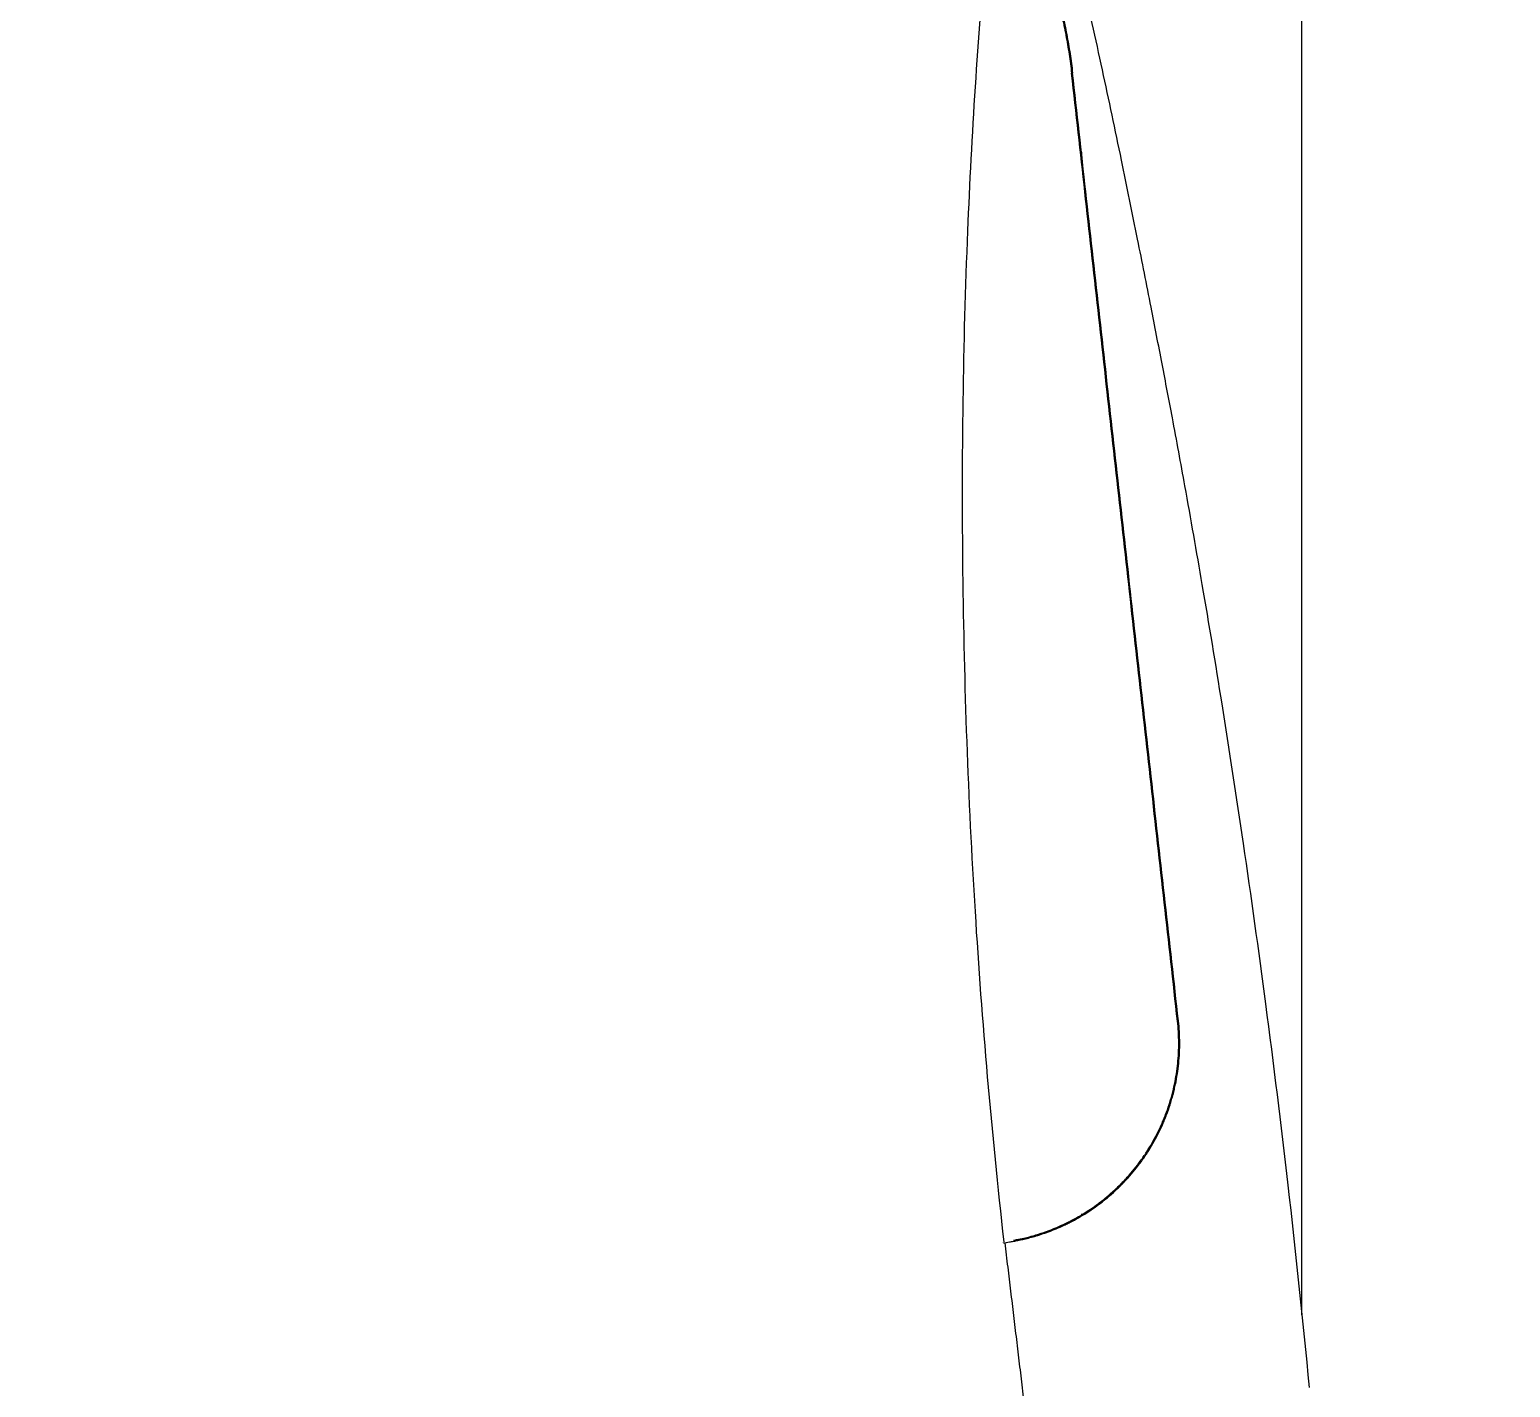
# Model space of a CAD drawing. Header units: millimetres. Extents: x 6110 to 6704, y -2661 to -1821.
# Drawn here: x 6557.71 to 6594.65, y -2215.79 to -2181.93 of the extents above; entities that cross this region are included whole.
import ezdxf

# ---------------------------------------------------------------- set-up
doc = ezdxf.new("R2010")
doc.units = ezdxf.units.MM
doc.header["$LTSCALE"] = 0.1
doc.linetypes.add('HIDDEN2', pattern=[4.7625, 3.175, -1.5875])
doc.layers.add('1', color=4, linetype='HIDDEN2', lineweight=13)
doc.layers.add('DIM', color=3, linetype='Continuous', lineweight=9)

msp = doc.modelspace()

# ---------------------------------------------------------------- hatches: boundary and pattern name
at = {"layer": 'DIM'}
h = msp.add_hatch(dxfattribs=at)
h.set_pattern_fill('ANSI31', color=2)
edge = h.paths.add_edge_path()
edge.add_line((6619.617, -2595.98), (6619.617, -1962.206))
edge.add_line((6634.617, -1966.11), (6619.617, -1966.11))
edge.add_line((6634.617, -2610.98), (6634.617, -1966.11))
edge.add_line((6634.617, -2610.98), (6184.457, -2610.98))
edge.add_line((6619.617, -2595.98), (6184.457, -2595.98))
edge.add_line((6184.457, -2610.98), (6184.457, -2595.98))

# ---------------------------------------------------------------- linework, layer by layer
at = {"layer": '1', "color": 7, "linetype": 'Continuous', "lineweight": -3}
for p, q in [((6589.448, -2213.98), (6589.448, -2174.738)), ((6583.948, -2184.982), (6583.948, -2185.207)), ((6583.948, -2211.463), (6583.948, -2211.492))]:
    msp.add_line(p, q, dxfattribs=at)
for points, knots in [([(6581.572, -2179.77), (6581.361, -2182.161), (6581.022, -2187.376), (6580.917, -2195.437), (6581.219, -2203.852), (6581.704, -2209.418), (6582.011, -2212.161)], [0, 0, 0, 0, 0.221728, 0.483353, 0.744982, 1, 1, 1, 1]), ([(6589.64, -2215.789), (6589.478, -2214.105), (6589.14, -2210.913), (6588.582, -2206.391), (6588.024, -2202.391), (6587.49, -2198.906), (6586.998, -2195.935), (6586.58, -2193.559), (6586.242, -2191.724), (6585.958, -2190.24), (6585.669, -2188.755), (6585.334, -2187.06), (6584.932, -2185.087), (6584.471, -2182.906), (6584.134, -2181.385), (6583.96, -2180.613)], [0, 0, 0, 0, 0.14229, 0.269977, 0.383202, 0.482034, 0.566483, 0.63653, 0.685081, 0.72342, 0.763894, 0.812311, 0.868747, 0.933307, 1, 1, 1, 1]), ([(6583.342, -2181.12), (6583.353, -2181.159), (6583.363, -2181.198), (6583.383, -2181.276), (6583.393, -2181.315), (6583.413, -2181.393), (6583.423, -2181.432), (6583.442, -2181.511), (6583.451, -2181.55), (6583.469, -2181.628), (6583.478, -2181.668), (6583.495, -2181.746), (6583.504, -2181.786), (6583.529, -2181.904), (6583.545, -2181.983), (6583.575, -2182.141), (6583.589, -2182.22), (6583.616, -2182.378), (6583.629, -2182.458), (6583.653, -2182.617), (6583.664, -2182.697), (6583.685, -2182.856), (6583.695, -2182.936), (6583.704, -2183.016)], [0, 0, 0, 0, 0.0625, 0.0625, 0.125, 0.125, 0.1875, 0.1875, 0.25, 0.25, 0.3125, 0.3125, 0.375, 0.375, 0.5, 0.5, 0.625, 0.625, 0.75, 0.75, 0.875, 0.875, 1, 1, 1, 1]), ([(6583.364, -2181.106), (6583.375, -2181.145), (6583.385, -2181.184), (6583.406, -2181.262), (6583.416, -2181.301), (6583.436, -2181.38), (6583.446, -2181.419), (6583.465, -2181.498), (6583.474, -2181.537), (6583.501, -2181.655), (6583.519, -2181.734), (6583.552, -2181.892), (6583.568, -2181.971), (6583.598, -2182.13), (6583.613, -2182.21), (6583.64, -2182.369), (6583.653, -2182.449), (6583.677, -2182.609), (6583.688, -2182.689), (6583.709, -2182.849), (6583.719, -2182.929), (6583.728, -2183.01)], [0, 0, 0, 0, 0.0625, 0.0625, 0.125, 0.125, 0.1875, 0.1875, 0.25, 0.25, 0.375, 0.375, 0.5, 0.5, 0.625, 0.625, 0.75, 0.75, 0.875, 0.875, 1, 1, 1, 1]), ([(6586.345, -2206.654), (6586.125, -2204.684), (6585.905, -2202.714), (6585.465, -2198.775), (6585.245, -2196.805), (6584.804, -2192.865), (6584.584, -2190.896), (6584.254, -2187.941), (6584.144, -2186.956), (6583.924, -2184.986), (6583.814, -2184.001), (6583.704, -2183.016)], [0, 0, 0, 0, 0.25, 0.25, 0.5, 0.5, 0.75, 0.75, 0.875, 0.875, 1, 1, 1, 1]), ([(6586.37, -2206.651), (6586.15, -2204.681), (6585.93, -2202.711), (6585.49, -2198.771), (6585.269, -2196.8), (6584.829, -2192.86), (6584.609, -2190.89), (6584.279, -2187.935), (6584.169, -2186.95), (6583.948, -2184.98), (6583.838, -2183.995), (6583.728, -2183.01)], [0, 0, 0, 0, 0.25, 0.25, 0.5, 0.5, 0.75, 0.75, 0.875, 0.875, 1, 1, 1, 1]), ([(6582.255, -2212.119), (6582.287, -2212.114), (6582.323, -2212.107), (6582.399, -2212.092), (6582.439, -2212.083), (6582.526, -2212.064), (6582.572, -2212.053), (6582.669, -2212.028), (6582.72, -2212.014), (6582.788, -2211.995), (6582.801, -2211.991), (6582.829, -2211.983), (6582.843, -2211.979), (6582.885, -2211.966), (6582.913, -2211.957), (6583, -2211.928), (6583.059, -2211.907), (6583.181, -2211.862), (6583.244, -2211.838), (6583.372, -2211.784), (6583.437, -2211.756), (6583.538, -2211.709), (6583.571, -2211.692), (6583.622, -2211.667), (6583.639, -2211.659), (6583.665, -2211.645), (6583.674, -2211.641), (6583.691, -2211.632), (6583.768, -2211.592), (6583.846, -2211.549), (6583.983, -2211.468), (6584.052, -2211.425), (6584.189, -2211.335), (6584.258, -2211.288), (6584.36, -2211.214), (6584.411, -2211.175), (6584.462, -2211.136), (6584.496, -2211.109), (6584.513, -2211.096), (6584.596, -2211.028), (6584.662, -2210.971), (6584.743, -2210.899), (6584.759, -2210.884), (6584.791, -2210.855), (6584.806, -2210.84), (6584.854, -2210.795), (6584.885, -2210.765), (6584.919, -2210.73), (6584.923, -2210.727), (6584.931, -2210.719), (6584.935, -2210.715), (6584.946, -2210.703), (6584.954, -2210.695), (6584.977, -2210.672), (6584.991, -2210.657), (6585.036, -2210.61), (6585.065, -2210.578), (6585.152, -2210.481), (6585.209, -2210.415), (6585.318, -2210.28), (6585.371, -2210.211), (6585.449, -2210.105), (6585.474, -2210.069), (6585.512, -2210.014), (6585.524, -2209.996), (6585.548, -2209.959), (6585.609, -2209.867), (6585.666, -2209.774), (6585.754, -2209.622), (6585.795, -2209.545), (6585.875, -2209.389), (6585.912, -2209.31), (6585.965, -2209.19), (6585.983, -2209.15), (6586.016, -2209.069), (6586.032, -2209.028), (6586.079, -2208.905), (6586.108, -2208.823), (6586.149, -2208.696), (6586.162, -2208.654), (6586.187, -2208.569), (6586.199, -2208.527), (6586.233, -2208.399), (6586.253, -2208.313), (6586.289, -2208.141), (6586.304, -2208.055), (6586.331, -2207.882), (6586.342, -2207.796), (6586.36, -2207.622), (6586.366, -2207.534), (6586.375, -2207.359), (6586.377, -2207.272), (6586.376, -2207.139), (6586.375, -2207.095), (6586.372, -2207.007), (6586.37, -2206.963), (6586.363, -2206.83), (6586.355, -2206.742), (6586.345, -2206.654)], [0, 0, 0, 0, 0.03125, 0.03125, 0.0625, 0.0625, 0.09375, 0.09375, 0.125, 0.125, 0.132813, 0.132813, 0.140625, 0.140625, 0.15625, 0.15625, 0.1875, 0.1875, 0.21875, 0.21875, 0.25, 0.25, 0.265625, 0.265625, 0.273438, 0.273438, 0.277344, 0.277344, 0.28125, 0.3125, 0.3125, 0.34375, 0.34375, 0.375, 0.375, 0.390625, 0.398438, 0.398438, 0.40625, 0.40625, 0.4375, 0.4375, 0.445313, 0.445313, 0.453125, 0.453125, 0.46875, 0.46875, 0.470703, 0.470703, 0.472656, 0.472656, 0.476563, 0.476563, 0.484375, 0.484375, 0.5, 0.5, 0.53125, 0.53125, 0.5625, 0.5625, 0.578125, 0.578125, 0.585938, 0.585938, 0.59375, 0.625, 0.625, 0.65625, 0.65625, 0.6875, 0.6875, 0.703125, 0.703125, 0.71875, 0.71875, 0.75, 0.75, 0.765625, 0.765625, 0.78125, 0.78125, 0.8125, 0.8125, 0.84375, 0.84375, 0.875, 0.875, 0.90625, 0.90625, 0.9375, 0.9375, 0.953125, 0.953125, 0.96875, 0.96875, 1, 1, 1, 1]), ([(6582.259, -2212.144), (6582.292, -2212.138), (6582.327, -2212.132), (6582.404, -2212.116), (6582.445, -2212.108), (6582.532, -2212.088), (6582.579, -2212.077), (6582.677, -2212.052), (6582.728, -2212.038), (6582.796, -2212.019), (6582.809, -2212.015), (6582.837, -2212.006), (6582.851, -2212.002), (6582.893, -2211.989), (6582.922, -2211.98), (6583.009, -2211.951), (6583.069, -2211.93), (6583.192, -2211.885), (6583.255, -2211.86), (6583.384, -2211.806), (6583.45, -2211.777), (6583.551, -2211.73), (6583.585, -2211.714), (6583.636, -2211.688), (6583.653, -2211.68), (6583.688, -2211.662), (6583.705, -2211.653), (6583.791, -2211.607), (6583.861, -2211.569), (6583.999, -2211.488), (6584.068, -2211.445), (6584.206, -2211.354), (6584.275, -2211.307), (6584.378, -2211.232), (6584.429, -2211.193), (6584.48, -2211.153), (6584.506, -2211.133), (6584.514, -2211.126), (6584.531, -2211.113), (6584.607, -2211.052), (6584.681, -2210.988), (6584.762, -2210.915), (6584.778, -2210.9), (6584.81, -2210.871), (6584.826, -2210.856), (6584.873, -2210.811), (6584.905, -2210.78), (6584.943, -2210.742), (6584.951, -2210.734), (6584.963, -2210.722), (6584.966, -2210.718), (6584.974, -2210.711), (6584.978, -2210.707), (6584.989, -2210.695), (6584.997, -2210.687), (6585.012, -2210.672), (6585.019, -2210.664), (6585.042, -2210.64), (6585.056, -2210.624), (6585.086, -2210.592), (6585.1, -2210.576), (6585.173, -2210.496), (6585.23, -2210.429), (6585.34, -2210.293), (6585.393, -2210.224), (6585.471, -2210.117), (6585.496, -2210.081), (6585.534, -2210.026), (6585.546, -2210.008), (6585.571, -2209.971), (6585.632, -2209.879), (6585.689, -2209.784), (6585.777, -2209.632), (6585.819, -2209.555), (6585.898, -2209.398), (6585.936, -2209.319), (6585.989, -2209.198), (6586.006, -2209.158), (6586.04, -2209.077), (6586.056, -2209.036), (6586.103, -2208.912), (6586.133, -2208.829), (6586.173, -2208.702), (6586.186, -2208.66), (6586.211, -2208.574), (6586.223, -2208.532), (6586.246, -2208.446), (6586.257, -2208.403), (6586.277, -2208.317), (6586.287, -2208.274), (6586.314, -2208.145), (6586.329, -2208.058), (6586.356, -2207.885), (6586.367, -2207.798), (6586.385, -2207.623), (6586.391, -2207.535), (6586.4, -2207.36), (6586.402, -2207.271), (6586.401, -2207.139), (6586.4, -2207.094), (6586.398, -2207.028), (6586.397, -2207.006), (6586.395, -2206.961), (6586.394, -2206.939), (6586.388, -2206.828), (6586.38, -2206.739), (6586.37, -2206.651)], [0, 0, 0, 0, 0.03125, 0.03125, 0.0625, 0.0625, 0.09375, 0.09375, 0.125, 0.125, 0.132812, 0.132812, 0.140625, 0.140625, 0.15625, 0.15625, 0.1875, 0.1875, 0.21875, 0.21875, 0.25, 0.25, 0.265625, 0.265625, 0.273437, 0.273437, 0.28125, 0.28125, 0.3125, 0.3125, 0.34375, 0.34375, 0.375, 0.375, 0.390625, 0.398437, 0.398437, 0.402344, 0.402344, 0.40625, 0.4375, 0.4375, 0.445312, 0.445312, 0.453125, 0.453125, 0.46875, 0.46875, 0.472656, 0.472656, 0.474609, 0.474609, 0.476562, 0.476562, 0.480469, 0.480469, 0.484375, 0.484375, 0.492187, 0.492187, 0.5, 0.5, 0.53125, 0.53125, 0.5625, 0.5625, 0.578125, 0.578125, 0.585937, 0.585937, 0.59375, 0.625, 0.625, 0.65625, 0.65625, 0.6875, 0.6875, 0.703125, 0.703125, 0.71875, 0.71875, 0.75, 0.75, 0.765625, 0.765625, 0.78125, 0.78125, 0.796875, 0.796875, 0.8125, 0.8125, 0.84375, 0.84375, 0.875, 0.875, 0.90625, 0.90625, 0.9375, 0.9375, 0.953125, 0.953125, 0.960938, 0.960938, 0.96875, 0.96875, 1, 1, 1, 1]), ([(6582.009, -2212.188), (6582.008, -2212.181), (6582.007, -2212.177), (6582.007, -2212.177), (6582.007, -2212.177), (6582.007, -2212.177)], [0, 0, 0, 0, 0.921971, 0.921971, 1, 1, 1, 1]), ([(6582.009, -2212.188), (6582.01, -2212.188), (6582.013, -2212.187), (6582.02, -2212.186), (6582.024, -2212.185), (6582.042, -2212.182), (6582.058, -2212.18), (6582.1, -2212.172), (6582.125, -2212.168), (6582.185, -2212.157), (6582.22, -2212.151), (6582.259, -2212.144)], [0, 0, 0, 0, 0.125, 0.125, 0.25, 0.25, 0.5, 0.5, 0.75, 0.75, 1, 1, 1, 1])]:
    msp.add_open_spline(points, degree=3, knots=knots, dxfattribs=at)
msp.add_open_spline([(6582.037, -2212.186), (6582.616, -2217.011)], degree=1, dxfattribs=at)

doc.saveas('drawing.dxf')
